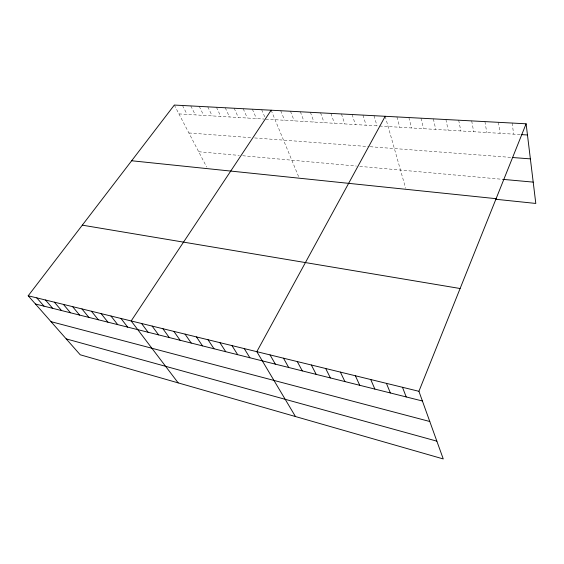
<?xml version="1.0" encoding="UTF-8"?>
<svg xmlns="http://www.w3.org/2000/svg" width="564" height="564" viewBox="0 0 564 564"><rect width="100%" height="100%" fill="white"/><g stroke="black" fill="none" stroke-linecap="round" stroke-linejoin="round"><path stroke-width="0.42" stroke-dasharray="2.82 2.11" d="M178.936 113.9L264.008 119.046M265.693 119.145L378.733 125.983M379.586 126.033L520.565 134.563M188.884 132.956L250.635 137.644M254.653 137.947L369.314 146.647M370.188 146.718L511.153 157.412M198.683 151.737L239.305 155.424M242.689 155.734L356.42 166.063M359.769 166.366L503.025 179.373M174.325 105.059L206.664 167.029M182.517 105.496L187.079 114.386M190.822 105.94L195.327 114.887M199.247 106.385L203.696 115.394M207.792 106.843L212.184 115.909M216.456 107.301L220.785 116.431M225.24 107.773L229.513 116.959M234.159 108.246L238.361 117.495M243.204 108.732L247.342 118.038M252.376 109.219L256.451 118.588M261.689 109.712L265.024 117.573M271.143 110.22L298.857 177.237M280.738 110.727L284.587 120.287M290.474 111.249L294.246 120.872M300.358 111.778L304.045 121.464M310.397 112.306L314 122.071M320.585 112.849L324.103 122.677M330.941 113.406L334.36 123.297M341.453 113.963L344.78 123.932M352.126 114.534L355.362 124.573M362.976 115.112L366.106 125.222M374.002 115.698L377.027 125.878M385.205 116.297L405.65 188.27M396.936 116.917L399.735 127.252M408.865 117.552L411.544 127.972M421.005 118.2L423.55 128.698M433.349 118.856L435.768 129.438M445.905 119.526L448.19 130.185M458.687 120.21L460.83 130.954M471.694 120.9L473.689 131.729M484.927 121.605L486.781 132.519M498.407 122.325L500.099 133.33M512.133 123.058L513.663 134.147"/><path stroke-width="0.85" d="M418.918 391.303L526.106 123.798L174.325 105.059L28.2 295.783L80.222 354.784L443.255 458.941L418.918 391.303L28.2 295.783M385.205 116.297L256.824 351.675L295.458 416.535M271.143 110.22L131.172 320.958L178.175 382.885M521.425 134.62L527.467 134.979M512.803 157.539L530.371 158.872M503.025 179.373L533.206 182.116M131.652 160.761L496.101 198.683M495.53 199.24L535.8 203.442L526.106 123.798M82.309 225.156L460.104 288.514M35.454 304.01L422.408 400.997M51.014 321.656L429.782 421.498M66.214 338.893L436.853 441.147M36.787 297.884L43.999 306.153M45.515 300.013L52.685 308.332M54.398 302.184L61.511 310.545M63.422 304.391L70.486 312.794M72.601 306.64L79.609 315.079M81.942 308.924L88.893 317.405M91.446 311.243L98.333 319.774M101.118 313.605L107.935 322.178M110.96 316.016L117.714 324.631M120.978 318.463L127.654 327.12M141.557 323.496L148.085 332.238M152.132 326.077L158.576 334.868M162.897 328.713L169.256 337.547M173.874 331.392L180.135 340.275M185.048 334.128L191.217 343.053M196.441 336.912L202.504 345.88M208.053 339.754L214.01 348.763M219.889 342.644L225.734 351.703M231.959 345.598L237.691 354.7M244.268 348.601L249.873 357.752M270.022 354.897L275.359 364.14M283.502 358.196L288.69 367.481M297.263 361.559L302.304 370.893M311.328 365L316.207 374.383M325.696 368.511L330.398 377.936M340.381 372.099L344.907 381.574M355.39 375.772L359.726 385.29M370.738 379.523L374.877 389.089M386.432 383.358L390.366 392.967M402.492 387.285L406.207 396.936"/></g></svg>
